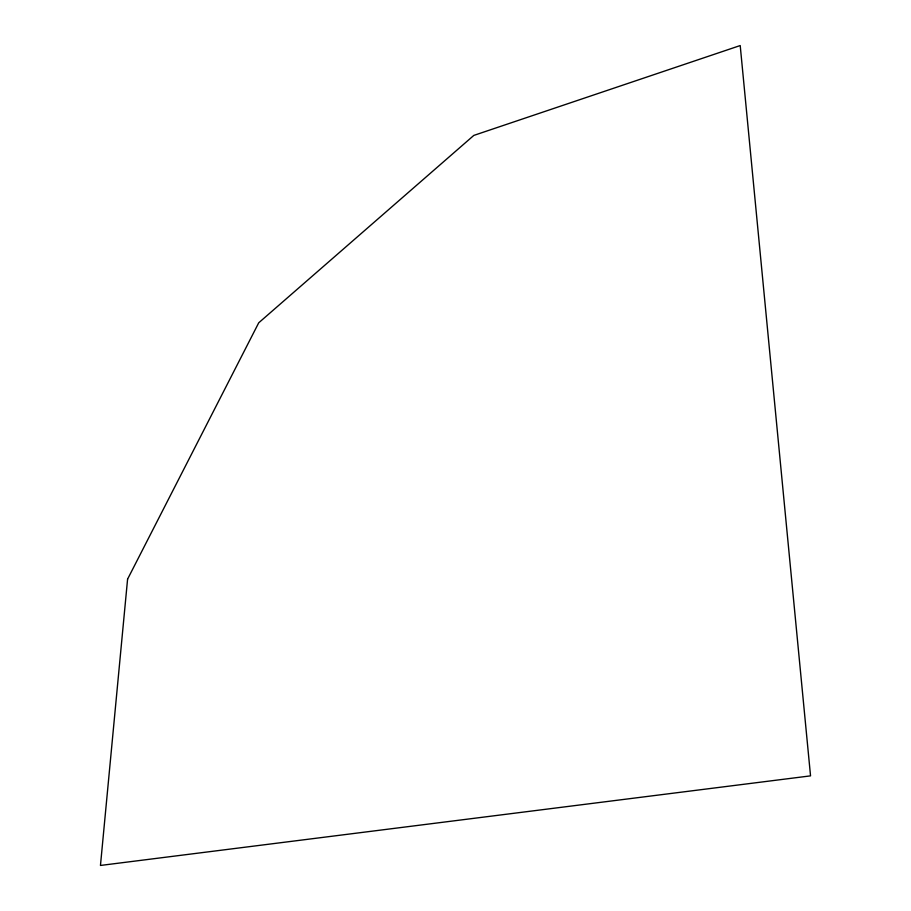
<?xml version="1.0" encoding="UTF-8"?>
<svg xmlns="http://www.w3.org/2000/svg" width="911" height="911" viewBox="0 0 911 911"><rect width="100%" height="100%" fill="white"/><g stroke="black" fill="none" stroke-linecap="round" stroke-linejoin="round"><path stroke-width="1.37" d="M127.586 579.145L100.461 865.45L810.539 775.865L740.21 45.55L473.822 135.409L258.724 322.801L127.586 579.145"/></g></svg>
